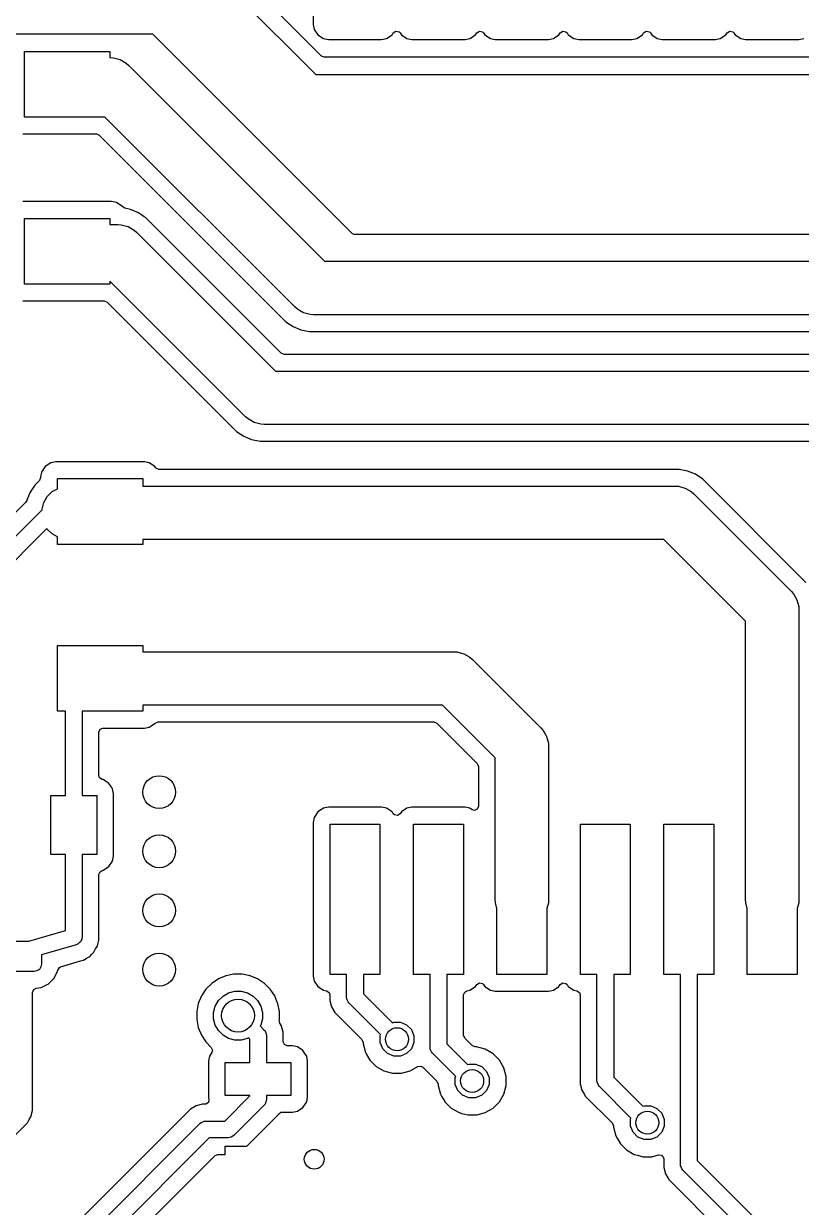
# Model space of a CAD drawing. Extents: x 97 to 200, y -158 to -52.
# Drawn here: x 126.09 to 137.92, y -143.72 to -125.71 of the extents above; entities that cross this region are included whole.
import ezdxf

# ---------------------------------------------------------------- set-up
doc = ezdxf.new("R2010")
doc.units = 0
doc.layers.add('BLACK', color=7, linetype='CONTINUOUS')

msp = doc.modelspace()

# ---------------------------------------------------------------- linework, layer by layer
at = {"layer": 'BLACK', "linetype": 'CONTINUOUS'}
for p, q in [((130.4966, -123.383532), (130.4966, -125.723664)), ((130.621846, -126.204594), (128.949023, -124.531772)), ((128.765529, -124.715266), (130.532664, -126.4824)), ((128.056535, -125.8728), (123.928665, -125.8728)), ((128.056536, -125.8728), (128.056535, -125.8728)), ((131.082882, -128.899145), (128.056536, -125.8728)), ((130.4966, -125.723664), (130.496601, -125.723668)), ((130.496601, -125.723668), (130.511365, -125.797899)), ((130.511365, -125.797899), (130.511367, -125.797903)), ((130.511367, -125.797903), (130.567615, -125.882084)), ((130.567615, -125.882084), (130.651797, -125.938333)), ((131.610401, -125.938334), (131.694584, -125.882084)), ((131.694584, -125.882084), (131.714133, -125.852826)), ((131.714133, -125.852826), (131.753906, -125.826251)), ((131.753906, -125.826251), (131.800823, -125.835583)), ((131.800823, -125.835583), (131.818067, -125.852827)), ((131.818067, -125.852827), (131.837615, -125.882084)), ((131.837615, -125.882084), (131.921797, -125.938333)), ((132.880401, -125.938334), (132.964584, -125.882084)), ((132.964584, -125.882084), (132.984133, -125.852826)), ((132.984133, -125.852826), (133.023906, -125.826251)), ((133.023906, -125.826251), (133.070823, -125.835583)), ((133.070823, -125.835583), (133.088067, -125.852827)), ((133.088067, -125.852827), (133.107615, -125.882084)), ((133.107615, -125.882084), (133.191797, -125.938333)), ((134.150401, -125.938334), (134.234584, -125.882084)), ((134.234584, -125.882084), (134.254133, -125.852826)), ((134.254133, -125.852826), (134.293906, -125.826251)), ((134.293906, -125.826251), (134.340823, -125.835583)), ((134.340823, -125.835583), (134.358067, -125.852827)), ((134.358067, -125.852827), (134.377615, -125.882084)), ((134.377615, -125.882084), (134.461797, -125.938333)), ((135.420401, -125.938334), (135.504584, -125.882084)), ((135.504584, -125.882084), (135.524133, -125.852826)), ((135.524133, -125.852826), (135.563906, -125.826251)), ((135.563906, -125.826251), (135.610823, -125.835583)), ((135.610823, -125.835583), (135.628067, -125.852827)), ((135.628067, -125.852827), (135.647615, -125.882084)), ((135.647615, -125.882084), (135.731797, -125.938333)), ((136.690401, -125.938334), (136.774584, -125.882084)), ((136.774584, -125.882084), (136.794133, -125.852826)), ((136.794133, -125.852826), (136.833906, -125.826251)), ((136.833906, -125.826251), (136.880823, -125.835583)), ((136.880823, -125.835583), (136.898067, -125.852827)), ((136.898067, -125.852827), (136.917615, -125.882084)), ((136.917615, -125.882084), (137.001797, -125.938333)), ((130.651797, -125.938333), (130.651799, -125.938334)), ((130.651799, -125.938334), (130.726033, -125.9531)), ((130.726033, -125.9531), (131.536166, -125.953099)), ((131.536166, -125.953099), (131.610401, -125.938334)), ((131.921797, -125.938333), (131.921799, -125.938334)), ((131.921799, -125.938334), (131.996033, -125.9531)), ((131.996033, -125.9531), (132.806166, -125.953099)), ((132.806166, -125.953099), (132.880401, -125.938334)), ((133.191797, -125.938333), (133.191799, -125.938334)), ((133.191799, -125.938334), (133.266033, -125.9531)), ((133.266033, -125.9531), (134.076166, -125.953099)), ((134.076166, -125.953099), (134.150401, -125.938334)), ((134.461797, -125.938333), (134.461799, -125.938334)), ((134.461799, -125.938334), (134.536033, -125.9531)), ((134.536033, -125.9531), (135.346166, -125.953099)), ((135.346166, -125.953099), (135.420401, -125.938334)), ((135.731797, -125.938333), (135.731799, -125.938334)), ((135.731799, -125.938334), (135.806033, -125.9531)), ((135.806033, -125.9531), (136.616166, -125.953099)), ((136.616166, -125.953099), (136.690401, -125.938334)), ((137.001797, -125.938333), (137.001799, -125.938334)), ((137.001799, -125.938334), (137.076033, -125.9531)), ((137.076033, -125.9531), (137.886166, -125.953099)), ((137.886166, -125.953099), (137.960401, -125.938334)), ((126.1011, -127.1336), (126.1011, -126.1336)), ((126.1011, -126.1336), (127.4011, -126.1336)), ((127.4011, -126.1336), (127.4011, -126.2272)), ((127.4011, -126.2272), (127.454131, -126.230676)), ((127.454131, -126.230676), (127.454146, -126.230676)), ((127.454146, -126.230676), (127.534966, -126.252332)), ((130.66604, -126.2229), (130.621846, -126.204594)), ((154.0352, -126.2229), (130.66604, -126.2229)), ((127.534966, -126.252332), (127.556623, -126.258135)), ((127.556623, -126.258135), (127.648501, -126.311181)), ((127.648501, -126.311181), (127.648508, -126.311188)), ((127.648508, -126.311188), (127.688468, -126.346232)), ((127.688468, -126.346232), (130.669436, -129.3272)), ((130.532664, -126.4824), (154.0352, -126.4824)), ((127.326364, -127.1336), (126.1011, -127.1336)), ((130.213732, -130.020968), (127.326364, -127.1336)), ((126.076033, -127.3881), (127.195057, -127.388099)), ((127.195057, -127.388099), (127.239251, -127.406405)), ((127.239251, -127.406405), (130.079801, -130.246955)), ((127.426167, -128.4191), (126.076035, -128.4191)), ((127.5004, -128.433865), (127.426167, -128.4191)), ((127.500402, -128.433866), (127.5004, -128.433865)), ((127.584581, -128.490113), (127.500402, -128.433866)), ((127.584582, -128.490115), (127.584581, -128.490113)), ((127.584584, -128.490116), (127.584582, -128.490115)), ((127.584585, -128.490118), (127.584584, -128.490116)), ((127.587358, -128.494267), (127.584585, -128.490118)), ((127.62713, -128.520842), (127.587358, -128.494267)), ((127.713874, -128.538097), (127.62713, -128.520842)), ((127.713875, -128.538097), (127.713874, -128.538097)), ((127.713877, -128.538098), (127.713875, -128.538097)), ((127.772825, -128.562515), (127.713877, -128.538098)), ((127.834152, -128.587917), (127.772825, -128.562515)), ((127.834155, -128.587918), (127.834152, -128.587917)), ((127.924871, -128.648533), (127.834155, -128.587918)), ((126.1011, -129.6736), (126.1011, -128.6736)), ((126.1011, -128.6736), (127.4011, -128.6736)), ((127.4011, -128.6736), (127.4011, -128.7672)), ((127.4011, -128.7672), (127.5211, -128.7672)), ((127.5211, -128.7672), (127.574131, -128.770676)), ((127.574131, -128.770676), (127.574146, -128.770676)), ((127.574146, -128.770676), (127.654966, -128.792332)), ((127.942399, -128.660245), (127.924871, -128.648533)), ((128.980821, -129.698668), (127.942399, -128.660245)), ((127.654966, -128.792332), (127.676623, -128.798135)), ((127.676623, -128.798135), (127.768501, -128.851181)), ((127.768501, -128.851181), (127.768508, -128.851188)), ((127.768508, -128.851188), (127.808468, -128.886232)), ((127.808468, -128.886232), (129.919436, -130.9972)), ((131.093671, -128.909934), (131.082882, -128.899145)), ((131.119905, -128.9208), (131.093671, -128.909934)), ((144.566535, -128.9208), (131.119905, -128.9208)), ((130.669436, -129.3272), (140.6611, -129.3272)), ((129.463732, -131.690968), (127.4011, -129.628336)), ((127.4011, -129.628336), (127.4011, -129.6736)), ((127.4011, -129.6736), (126.1011, -129.6736)), ((130.006547, -130.724394), (128.980821, -129.698668)), ((126.076033, -129.9281), (127.315057, -129.928099)), ((127.315057, -129.928099), (127.359251, -129.946405)), ((127.359251, -129.946405), (129.235557, -131.82271)), ((130.253691, -130.056011), (130.213732, -130.020968)), ((130.253699, -130.056019), (130.253691, -130.056011)), ((130.287119, -130.075314), (130.253699, -130.056019)), ((130.345577, -130.109065), (130.287119, -130.075314)), ((130.448054, -130.136524), (130.345577, -130.109065)), ((130.448069, -130.136524), (130.448054, -130.136524)), ((130.5011, -130.14), (130.448069, -130.136524)), ((140.492764, -130.14), (130.5011, -130.14)), ((130.079801, -130.246955), (130.188044, -130.319281)), ((130.188044, -130.319281), (130.188045, -130.319281)), ((130.188045, -130.319281), (130.188046, -130.319282)), ((130.188046, -130.319282), (130.308323, -130.369102)), ((130.308323, -130.369102), (130.436007, -130.3945)), ((130.436007, -130.3945), (140.361458, -130.3945)), ((130.050741, -130.7427), (130.006547, -130.724394)), ((139.816193, -130.7427), (130.050741, -130.7427)), ((129.919436, -130.9972), (139.7511, -130.9972)), ((129.235557, -131.82271), (129.235562, -131.822716)), ((129.235562, -131.822716), (129.329801, -131.916955)), ((129.503699, -131.726019), (129.463732, -131.690968)), ((129.595577, -131.779065), (129.503699, -131.726019)), ((129.698054, -131.806523), (129.595577, -131.779065)), ((129.7511, -131.81), (129.698054, -131.806523)), ((139.582764, -131.81), (129.7511, -131.81)), ((129.329801, -131.916955), (129.438044, -131.989281)), ((129.438044, -131.989281), (129.438045, -131.989281)), ((129.438045, -131.989281), (129.438046, -131.989282)), ((129.438046, -131.989282), (129.558323, -132.039102)), ((129.558323, -132.039102), (129.686006, -132.0645)), ((129.686006, -132.0645), (129.686007, -132.0645)), ((129.686007, -132.0645), (139.451458, -132.0645)), ((126.361365, -132.534299), (126.3466, -132.608532)), ((126.361366, -132.534297), (126.361365, -132.534299)), ((126.417615, -132.450115), (126.361366, -132.534297)), ((126.501796, -132.393867), (126.417615, -132.450115)), ((126.5018, -132.393865), (126.501796, -132.393867)), ((126.576031, -132.379101), (126.5018, -132.393865)), ((126.576035, -132.3791), (126.576031, -132.379101)), ((127.926167, -132.3791), (126.576035, -132.3791)), ((128.0004, -132.393865), (127.926167, -132.3791)), ((128.000402, -132.393866), (128.0004, -132.393865)), ((128.084584, -132.450115), (128.000402, -132.393866)), ((128.094478, -132.464923), (128.084584, -132.450115)), ((128.102251, -132.474394), (128.094478, -132.464923)), ((128.146445, -132.4927), (128.102251, -132.474394)), ((136.066193, -132.4927), (128.146445, -132.4927)), ((136.193875, -132.518097), (136.066193, -132.4927)), ((136.314155, -132.567918), (136.193875, -132.518097)), ((126.257744, -132.732301), (126.185418, -132.840544)), ((126.328294, -132.661751), (126.257744, -132.732301)), ((126.3466, -132.617557), (126.328294, -132.661751)), ((126.3466, -132.608532), (126.3466, -132.617557)), ((126.6011, -132.786493), (126.6011, -132.6336)), ((126.6011, -132.6336), (127.9011, -132.6336)), ((127.9011, -132.6336), (127.9011, -132.7472)), ((136.422398, -132.640244), (136.314155, -132.567918)), ((137.994455, -134.212301), (136.422398, -132.640244)), ((126.185417, -132.840547), (126.135595, -132.960829)), ((126.185418, -132.840544), (126.185417, -132.840547)), ((126.395635, -132.998077), (126.448681, -132.906199)), ((126.448681, -132.906199), (126.523699, -132.831181)), ((126.523699, -132.831181), (126.6011, -132.786493)), ((127.9011, -132.7472), (136.0011, -132.7472)), ((136.0011, -132.7472), (136.054131, -132.750676)), ((136.054131, -132.750676), (136.054146, -132.750676)), ((136.054146, -132.750676), (136.134966, -132.772332)), ((136.134966, -132.772332), (136.156623, -132.778135)), ((136.156623, -132.778135), (136.248501, -132.831181)), ((136.248501, -132.831181), (136.248508, -132.831188)), ((136.248508, -132.831188), (136.288468, -132.866232)), ((136.288468, -132.866232), (137.768468, -134.346232)), ((126.117534, -132.997641), (122.266853, -136.848324)), ((126.134638, -132.965644), (126.117534, -132.997641)), ((126.135595, -132.960829), (126.134638, -132.965644)), ((126.368177, -133.100554), (126.395635, -132.998077)), ((122.411297, -137.063797), (126.368177, -133.106917)), ((126.368177, -133.106917), (126.368177, -133.100554)), ((126.443052, -133.391253), (122.6281, -137.206206)), ((126.448681, -133.401001), (126.443052, -133.391253)), ((126.523699, -133.476019), (126.448681, -133.401001)), ((126.6011, -133.520706), (126.523699, -133.476019)), ((126.6011, -133.6336), (126.6011, -133.520706)), ((127.9011, -133.6336), (126.6011, -133.6336)), ((135.832764, -133.56), (127.9011, -133.56)), ((127.9011, -133.56), (127.9011, -133.6336)), ((137.0747, -134.801936), (135.832764, -133.56)), ((137.768468, -134.346232), (137.803511, -134.386191)), ((137.803511, -134.386191), (137.803519, -134.386199)), ((137.803519, -134.386199), (137.823611, -134.421)), ((137.823611, -134.421), (137.856565, -134.478077)), ((137.856565, -134.478077), (137.884024, -134.580554)), ((137.884024, -134.580554), (137.884024, -134.580569)), ((137.884024, -134.580569), (137.8875, -134.6336)), ((137.8875, -134.6336), (137.8875, -139.0336)), ((137.0747, -139.0336), (137.0747, -134.801936)), ((126.6011, -136.1736), (126.6011, -135.1736)), ((126.6011, -135.1736), (127.9011, -135.1736)), ((127.9011, -135.1736), (127.9011, -135.2672)), ((127.9011, -135.2672), (132.6311, -135.2672)), ((132.6311, -135.2672), (132.684131, -135.270676)), ((132.684131, -135.270676), (132.684146, -135.270676)), ((132.684146, -135.270676), (132.764966, -135.292332)), ((132.764966, -135.292332), (132.786623, -135.298135)), ((132.786623, -135.298135), (132.878501, -135.351181)), ((132.878501, -135.351181), (132.878508, -135.351188)), ((132.878508, -135.351188), (132.918468, -135.386232)), ((132.918468, -135.386232), (133.958468, -136.426232)), ((132.462764, -136.08), (127.9011, -136.08)), ((127.9011, -136.08), (127.9011, -136.1736)), ((133.2647, -136.881936), (132.462764, -136.08)), ((126.7241, -136.1736), (126.6011, -136.1736)), ((126.7241, -137.4536), (126.7241, -136.1736)), ((127.9011, -136.1736), (126.9781, -136.1736)), ((126.9781, -136.1736), (126.9781, -137.4536)), ((128.088859, -136.352808), (128.133052, -136.3345)), ((128.133052, -136.3345), (132.331458, -136.3345)), ((132.331458, -136.3345), (132.375652, -136.352806)), ((127.2326, -136.490599), (127.250906, -136.446405)), ((127.2326, -137.149086), (127.2326, -136.490599)), ((127.250906, -136.446405), (127.2951, -136.428099)), ((127.2951, -136.428099), (127.926165, -136.428099)), ((127.926165, -136.428099), (127.926166, -136.428099)), ((127.926166, -136.428099), (128.000401, -136.413334)), ((128.000401, -136.413334), (128.084584, -136.357084)), ((128.084584, -136.357084), (128.084586, -136.35708)), ((128.084586, -136.35708), (128.088859, -136.352808)), ((132.375652, -136.352806), (132.991894, -136.969047)), ((133.958468, -136.426232), (133.993511, -136.466191)), ((133.993511, -136.466191), (133.993519, -136.466199)), ((133.993519, -136.466199), (134.035468, -136.538857)), ((134.035468, -136.538857), (134.046565, -136.558077)), ((134.046565, -136.558077), (134.074024, -136.660554)), ((134.074024, -136.660554), (134.074024, -136.660569)), ((134.074024, -136.660569), (134.0775, -136.7136)), ((134.0775, -136.7136), (134.0775, -139.0336)), ((132.991894, -136.969047), (133.0102, -137.013241)), ((133.0102, -137.013241), (133.0102, -137.618665)), ((133.2647, -139.0336), (133.2647, -136.881936)), ((127.243131, -137.183807), (127.2326, -137.149086)), ((127.282904, -137.210384), (127.243131, -137.183807)), ((127.300397, -137.213864), (127.282904, -137.210384)), ((127.300402, -137.213866), (127.300397, -137.213864)), ((127.384584, -137.270115), (127.300402, -137.213866)), ((127.428137, -137.335297), (127.384584, -137.270115)), ((127.440834, -137.354299), (127.428137, -137.335297)), ((127.455599, -137.428534), (127.440834, -137.354299)), ((126.5011, -138.3536), (126.5011, -137.4536)), ((126.5011, -137.4536), (126.7241, -137.4536)), ((126.9781, -137.4536), (127.2011, -137.4536)), ((127.2011, -137.4536), (127.2011, -138.3536)), ((127.4556, -138.378667), (127.455599, -137.428534)), ((130.567615, -137.705115), (130.511366, -137.789297)), ((130.651796, -137.648867), (130.567615, -137.705115)), ((130.6518, -137.648865), (130.651796, -137.648867)), ((130.726031, -137.634101), (130.6518, -137.648865)), ((130.726035, -137.6341), (130.726031, -137.634101)), ((131.536167, -137.6341), (130.726035, -137.6341)), ((131.6104, -137.648865), (131.536167, -137.6341)), ((131.610402, -137.648866), (131.6104, -137.648865)), ((131.694583, -137.705114), (131.610402, -137.648866)), ((131.714133, -137.734373), (131.694583, -137.705114)), ((131.731376, -137.751616), (131.714133, -137.734373)), ((131.778293, -137.760948), (131.731376, -137.751616)), ((131.818067, -137.734373), (131.778293, -137.760948)), ((131.837616, -137.705114), (131.818067, -137.734373)), ((131.921796, -137.648867), (131.837616, -137.705114)), ((131.9218, -137.648865), (131.921796, -137.648867)), ((131.996031, -137.634101), (131.9218, -137.648865)), ((131.996035, -137.6341), (131.996031, -137.634101)), ((132.806167, -137.6341), (131.996035, -137.6341)), ((132.8804, -137.648865), (132.806167, -137.6341)), ((132.880402, -137.648866), (132.8804, -137.648865)), ((132.912977, -137.670632), (132.880402, -137.648866)), ((132.9477, -137.681165), (132.912977, -137.670632)), ((132.991894, -137.662859), (132.9477, -137.681165)), ((133.0102, -137.618665), (132.991894, -137.662859)), ((130.511365, -137.789299), (130.4966, -137.863532)), ((130.4966, -137.863532), (130.4966, -140.203664)), ((130.511366, -137.789297), (130.511365, -137.789299)), ((130.7511, -140.1786), (130.7511, -137.8886)), ((130.7511, -137.8886), (131.5111, -137.8886)), ((131.5111, -137.8886), (131.5111, -140.1786)), ((132.0211, -140.1786), (132.0211, -137.8886)), ((132.0211, -137.8886), (132.7811, -137.8886)), ((132.7811, -137.8886), (132.7811, -140.1786)), ((134.5611, -140.1786), (134.5611, -137.8886)), ((134.5611, -137.8886), (135.3211, -137.8886)), ((135.3211, -137.8886), (135.3211, -140.1786)), ((135.8311, -140.1786), (135.8311, -137.8886)), ((135.8311, -137.8886), (136.5911, -137.8886)), ((136.5911, -137.8886), (136.5911, -140.1786)), ((126.7241, -138.3536), (126.5011, -138.3536)), ((126.7241, -139.508838), (126.7241, -138.3536)), ((127.2011, -138.3536), (126.9781, -138.3536)), ((126.9781, -138.3536), (126.9781, -139.6036)), ((127.384584, -138.537084), (127.440834, -138.452901)), ((127.440834, -138.452901), (127.4556, -138.378667)), ((127.2326, -138.658112), (127.250906, -138.613918)), ((127.2326, -139.597638), (127.2326, -138.658112)), ((127.250906, -138.613918), (127.282907, -138.596813)), ((127.282907, -138.596813), (127.300401, -138.593334)), ((127.300401, -138.593334), (127.384584, -138.537084)), ((133.268177, -139.086646), (133.2647, -139.0336)), ((134.0775, -139.0336), (134.074023, -139.086646)), ((137.078177, -139.086646), (137.0747, -139.0336)), ((137.8875, -139.0336), (137.884023, -139.086646)), ((133.2911, -139.172197), (133.268177, -139.086646)), ((133.2911, -140.1786), (133.2911, -139.172197)), ((134.074023, -139.086646), (134.0511, -139.172197)), ((134.0511, -139.172197), (134.0511, -140.1786)), ((137.1011, -139.172197), (137.078177, -139.086646)), ((137.1011, -140.1786), (137.1011, -139.172197)), ((137.884023, -139.086646), (137.8611, -139.172197)), ((137.8611, -139.172197), (137.8611, -140.1786)), ((126.169404, -139.6736), (126.7241, -139.508838)), ((125.4361, -139.6736), (126.169404, -139.6736)), ((126.887261, -139.725343), (126.3611, -139.881628)), ((126.910317, -139.715949), (126.887261, -139.725343)), ((126.915495, -139.711749), (126.910317, -139.715949)), ((126.921657, -139.709197), (126.915495, -139.711749)), ((126.934592, -139.696261), (126.921657, -139.709197)), ((126.948804, -139.684736), (126.934592, -139.696261)), ((126.951982, -139.678871), (126.948804, -139.684736)), ((126.956697, -139.674157), (126.951982, -139.678871)), ((126.963698, -139.657254), (126.956697, -139.674157)), ((126.972416, -139.641169), (126.963698, -139.657254)), ((126.973108, -139.634536), (126.972416, -139.641169)), ((126.97566, -139.628376), (126.973108, -139.634536)), ((126.9781, -139.6036), (126.97566, -139.628376)), ((127.18406, -139.789895), (127.206601, -139.750854)), ((127.206601, -139.750854), (127.20795, -139.745817)), ((127.20795, -139.745817), (127.210438, -139.741228)), ((127.210438, -139.741228), (127.220934, -139.69736)), ((127.220934, -139.69736), (127.2326, -139.653825)), ((127.232623, -139.599322), (127.2326, -139.597638)), ((127.2326, -139.648608), (127.233814, -139.643535)), ((127.2326, -139.653825), (127.2326, -139.648608)), ((127.233424, -139.629075), (127.232623, -139.599322)), ((127.233814, -139.643535), (127.233424, -139.629075)), ((126.3611, -139.881628), (126.3611, -140.0186)), ((127.007872, -139.955007), (127.045637, -139.931825)), ((127.045637, -139.931825), (127.046944, -139.931046)), ((127.046944, -139.931046), (127.085347, -139.908876)), ((127.085347, -139.908876), (127.089038, -139.905184)), ((127.089038, -139.905184), (127.093482, -139.902457)), ((127.093482, -139.902457), (127.124478, -139.869744)), ((127.124478, -139.869744), (127.156376, -139.837847)), ((127.156376, -139.837847), (127.15638, -139.837838)), ((127.15638, -139.837838), (127.158873, -139.834593)), ((127.158873, -139.834593), (127.159032, -139.834715)), ((127.159032, -139.834715), (127.160328, -139.832978)), ((127.160165, -139.83286), (127.162569, -139.829544)), ((127.160328, -139.832978), (127.160165, -139.83286)), ((127.162569, -139.829544), (127.162573, -139.829541)), ((127.162573, -139.829541), (127.18406, -139.789895)), ((126.327417, -140.099917), (126.290109, -140.124846)), ((126.352346, -140.062609), (126.327417, -140.099917)), ((126.3611, -140.0186), (126.352346, -140.062609)), ((126.605136, -140.12549), (126.607121, -140.11186)), ((126.607121, -140.11186), (126.631605, -140.070766)), ((126.631605, -140.070766), (126.651166, -140.060958)), ((126.651166, -140.060958), (126.954787, -139.970774)), ((126.954787, -139.970774), (126.998354, -139.959101)), ((126.998354, -139.959101), (127.002873, -139.956491)), ((127.002873, -139.956491), (127.007872, -139.955007)), ((126.2461, -140.1336), (125.9681, -140.1336)), ((126.290109, -140.124846), (126.2461, -140.1336)), ((126.463777, -140.323475), (126.550975, -140.236277)), ((126.550975, -140.236277), (126.605136, -140.12549)), ((129.052917, -140.245745), (128.949817, -140.314634)), ((129.052919, -140.245744), (129.052917, -140.245745)), ((129.167474, -140.198293), (129.052919, -140.245744)), ((129.167481, -140.198291), (129.167474, -140.198293)), ((129.2891, -140.1741), (129.167481, -140.198291)), ((129.4131, -140.1741), (129.2891, -140.1741)), ((129.534718, -140.198291), (129.4131, -140.1741)), ((129.534725, -140.198293), (129.534718, -140.198291)), ((129.64928, -140.245744), (129.534725, -140.198293)), ((129.649282, -140.245745), (129.64928, -140.245744)), ((129.752382, -140.314634), (129.649282, -140.245745)), ((130.4966, -140.203664), (130.496601, -140.203668)), ((130.496601, -140.203668), (130.511365, -140.277899)), ((130.511365, -140.277899), (130.511367, -140.277903)), ((130.511367, -140.277903), (130.567615, -140.362084)), ((131.0041, -140.1786), (130.7511, -140.1786)), ((131.0041, -140.5236), (131.0041, -140.1786)), ((131.5111, -140.1786), (131.2581, -140.1786)), ((131.2581, -140.1786), (131.2581, -140.470994)), ((132.2741, -140.1786), (132.0211, -140.1786)), ((132.2741, -141.2856), (132.2741, -140.1786)), ((132.7811, -140.1786), (132.5281, -140.1786)), ((132.5281, -140.1786), (132.5281, -141.232994)), ((134.0511, -140.1786), (133.2911, -140.1786)), ((134.8141, -140.1786), (134.5611, -140.1786)), ((134.8141, -141.7936), (134.8141, -140.1786)), ((135.3211, -140.1786), (135.0681, -140.1786)), ((135.0681, -140.1786), (135.0681, -141.740994)), ((136.0841, -140.1786), (135.8311, -140.1786)), ((136.0841, -143.0636), (136.0841, -140.1786)), ((136.5911, -140.1786), (136.3381, -140.1786)), ((136.3381, -140.1786), (136.3381, -143.010994)), ((137.8611, -140.1786), (137.1011, -140.1786)), ((126.2226, -140.450477), (126.240906, -140.406283)), ((126.2226, -142.249125), (126.2226, -140.450477)), ((126.240906, -140.406283), (126.278993, -140.388872)), ((126.278928, -140.388425), (126.280459, -140.388201)), ((126.278993, -140.388872), (126.278928, -140.388425)), ((126.280459, -140.388201), (126.280597, -140.388139)), ((126.280597, -140.388139), (126.281139, -140.388099)), ((126.281139, -140.388099), (126.281166, -140.388099)), ((126.281166, -140.388099), (126.35299, -140.377636)), ((126.35299, -140.377636), (126.444647, -140.332827)), ((126.444647, -140.332827), (126.463773, -140.323477)), ((126.463773, -140.323476), (126.463777, -140.323475)), ((126.463773, -140.323477), (126.463773, -140.323476)), ((128.862134, -140.402317), (128.793245, -140.505417)), ((128.949817, -140.314634), (128.862134, -140.402317)), ((129.122814, -140.506092), (129.207594, -140.457145)), ((129.207594, -140.457145), (129.302153, -140.431808)), ((129.302153, -140.431808), (129.400047, -140.431808)), ((129.400047, -140.431808), (129.494606, -140.457145)), ((129.494606, -140.457145), (129.579386, -140.506092)), ((129.752383, -140.314635), (129.752382, -140.314634)), ((129.840065, -140.402317), (129.752383, -140.314635)), ((129.908956, -140.50542), (129.840065, -140.402317)), ((130.567615, -140.362084), (130.651797, -140.418333)), ((130.651797, -140.418333), (130.651799, -140.418334)), ((130.651799, -140.418334), (130.699293, -140.427781)), ((130.699293, -140.427781), (130.739067, -140.454357)), ((130.739067, -140.454357), (130.7496, -140.48908)), ((131.2581, -140.470994), (131.701051, -140.913946)), ((132.7826, -140.489079), (132.800906, -140.444885)), ((132.800906, -140.444885), (132.832907, -140.42778)), ((132.832907, -140.42778), (132.880401, -140.418334)), ((132.880401, -140.418334), (132.964584, -140.362084)), ((132.964584, -140.362084), (132.984133, -140.332826)), ((132.984133, -140.332826), (133.023906, -140.306251)), ((133.023906, -140.306251), (133.070823, -140.315583)), ((133.070823, -140.315583), (133.088067, -140.332827)), ((133.088067, -140.332827), (133.107615, -140.362084)), ((133.107615, -140.362084), (133.191797, -140.418333)), ((133.191797, -140.418333), (133.191799, -140.418334)), ((133.191799, -140.418334), (133.266033, -140.4331)), ((133.266033, -140.4331), (134.076166, -140.433099)), ((134.076166, -140.433099), (134.150401, -140.418334)), ((134.150401, -140.418334), (134.234584, -140.362084)), ((134.234584, -140.362084), (134.254133, -140.332826)), ((134.254133, -140.332826), (134.293906, -140.306251)), ((134.293906, -140.306251), (134.340823, -140.315583)), ((134.340823, -140.315583), (134.358067, -140.332827)), ((134.358067, -140.332827), (134.377615, -140.362084)), ((134.377615, -140.362084), (134.461797, -140.418333)), ((134.461797, -140.418333), (134.461799, -140.418334)), ((134.461799, -140.418334), (134.509293, -140.427781)), ((134.509293, -140.427781), (134.549067, -140.454357)), ((134.549067, -140.454357), (134.5596, -140.48908)), ((128.745791, -140.619981), (128.7216, -140.741599)), ((128.745793, -140.619974), (128.745791, -140.619981)), ((128.793244, -140.505419), (128.745793, -140.619974)), ((128.793245, -140.505417), (128.793244, -140.505419)), ((129.004645, -140.660094), (129.053592, -140.575314)), ((129.053592, -140.575314), (129.122814, -140.506092)), ((129.579386, -140.506092), (129.648608, -140.575314)), ((129.648608, -140.575314), (129.697555, -140.660094)), ((129.914727, -140.519353), (129.908956, -140.50542)), ((129.953722, -140.613496), (129.914727, -140.519353)), ((129.956409, -140.619982), (129.953722, -140.613496)), ((129.9806, -140.7416), (129.956409, -140.619982)), ((130.7496, -140.48908), (130.7496, -140.573829)), ((130.7496, -140.573829), (130.775598, -140.670851)), ((131.00654, -140.548376), (131.0041, -140.5236)), ((131.00654, -140.548377), (131.00654, -140.548376)), ((131.013006, -140.563986), (131.00654, -140.548377)), ((131.025503, -140.594157), (131.013006, -140.563986)), ((131.025504, -140.594158), (131.025503, -140.594157)), ((131.041297, -140.613403), (131.025504, -140.594158)), ((131.521446, -141.093551), (131.041297, -140.613403)), ((132.7826, -141.101689), (132.7826, -140.489079)), ((134.5596, -140.48908), (134.5596, -141.843829)), ((128.7216, -140.741599), (128.7216, -140.8656)), ((128.979308, -140.754653), (129.004645, -140.660094)), ((128.979308, -140.852547), (128.979308, -140.754653)), ((129.697555, -140.660094), (129.722892, -140.754653)), ((129.722892, -140.754653), (129.722892, -140.852547)), ((129.9806, -140.8656), (129.9806, -140.7416)), ((130.775598, -140.670851), (130.7756, -140.670856)), ((130.7756, -140.670856), (130.810622, -140.731517)), ((130.810622, -140.731517), (130.825823, -140.757846)), ((130.825823, -140.757846), (130.825828, -140.757852)), ((130.825828, -140.757852), (131.235794, -141.167817)), ((128.7216, -140.8656), (128.745791, -140.987218)), ((128.745791, -140.987218), (128.745793, -140.987225)), ((128.745793, -140.987225), (128.793244, -141.10178)), ((129.004645, -140.947106), (128.979308, -140.852547)), ((129.053592, -141.031886), (129.004645, -140.947106)), ((129.697555, -140.947106), (129.68901, -140.961905)), ((129.68901, -140.961905), (129.745902, -141.018797)), ((129.722892, -140.852547), (129.697555, -140.947106)), ((129.978968, -140.873802), (129.9806, -140.8656)), ((129.986139, -140.917245), (129.978968, -140.873802)), ((130.011601, -140.961346), (129.986139, -140.917245)), ((130.017372, -140.982883), (130.011601, -140.961346)), ((130.037599, -141.05837), (130.017372, -140.982883)), ((131.701051, -140.913946), (131.719889, -140.906144)), ((131.719889, -140.906144), (131.822311, -140.906144)), ((131.822311, -140.906144), (131.916937, -140.945339)), ((131.916937, -140.945339), (131.989361, -141.017763)), ((131.989361, -141.017763), (132.028556, -141.112389)), ((128.793244, -141.10178), (128.793245, -141.101782)), ((128.793245, -141.101782), (128.862134, -141.204882)), ((129.122814, -141.101108), (129.053592, -141.031886)), ((129.207594, -141.150055), (129.122814, -141.101108)), ((129.302153, -141.175392), (129.207594, -141.150055)), ((129.400047, -141.175392), (129.302153, -141.175392)), ((129.494606, -141.150055), (129.400047, -141.175392)), ((129.509405, -141.14151), (129.494606, -141.150055)), ((129.5291, -141.161205), (129.509405, -141.14151)), ((129.5291, -141.5186), (129.5291, -141.161205)), ((129.745902, -141.018797), (129.761696, -141.038042)), ((129.761696, -141.038042), (129.761697, -141.038043)), ((129.761697, -141.038043), (129.78066, -141.083824)), ((129.78066, -141.083824), (129.7831, -141.1086)), ((129.7831, -141.1086), (129.7831, -141.5186)), ((130.0376, -141.058376), (130.037599, -141.05837)), ((130.0376, -141.2016), (130.0376, -141.058376)), ((131.235794, -141.167817), (131.2541, -141.212011)), ((131.513644, -141.112389), (131.521446, -141.093551)), ((131.513644, -141.214811), (131.513644, -141.112389)), ((132.028556, -141.112389), (132.028556, -141.214811)), ((132.800906, -141.145883), (132.7826, -141.101689)), ((132.918316, -141.263294), (132.800906, -141.145883)), ((128.862134, -141.204882), (128.944258, -141.287006)), ((128.952031, -141.365923), (128.916366, -141.419297)), ((128.944258, -141.287006), (128.962564, -141.3312)), ((128.962564, -141.3312), (128.952031, -141.365923)), ((130.055906, -141.245794), (130.0376, -141.2016)), ((130.1001, -141.2641), (130.055906, -141.245794)), ((130.181167, -141.2641), (130.1001, -141.2641)), ((130.2554, -141.278865), (130.181167, -141.2641)), ((130.255402, -141.278866), (130.2554, -141.278865)), ((130.339584, -141.335115), (130.255402, -141.278866)), ((130.37913, -141.3943), (130.339584, -141.335115)), ((131.2541, -141.212011), (131.2541, -141.231668)), ((131.2541, -141.231668), (131.289332, -141.363151)), ((131.289332, -141.363151), (131.289332, -141.363153)), ((131.289332, -141.363153), (131.303158, -141.3871)), ((131.552839, -141.309437), (131.513644, -141.214811)), ((131.625263, -141.381861), (131.552839, -141.309437)), ((131.989361, -141.309437), (131.916937, -141.381861)), ((132.028556, -141.214811), (131.989361, -141.309437)), ((132.27654, -141.310376), (132.2741, -141.2856)), ((132.27654, -141.310377), (132.27654, -141.310376)), ((132.281914, -141.32335), (132.27654, -141.310377)), ((132.295503, -141.356157), (132.281914, -141.32335)), ((132.295504, -141.356158), (132.295503, -141.356157)), ((132.311297, -141.375403), (132.295504, -141.356158)), ((132.664446, -141.728551), (132.311297, -141.375403)), ((132.5281, -141.232994), (132.844051, -141.548946)), ((132.96251, -141.2816), (132.918316, -141.263294)), ((132.982164, -141.2816), (132.96251, -141.2816)), ((132.982168, -141.2816), (132.982164, -141.2816)), ((133.113652, -141.316832), (132.982168, -141.2816)), ((133.113653, -141.316832), (133.113652, -141.316832)), ((133.113654, -141.316833), (133.113653, -141.316832)), ((133.231545, -141.384897), (133.113654, -141.316833)), ((128.916365, -141.419299), (128.9016, -141.493532)), ((128.9016, -141.493532), (128.9016, -142.043664)), ((128.916366, -141.419297), (128.916365, -141.419299)), ((129.1561, -142.0186), (129.1561, -141.5186)), ((129.1561, -141.5186), (129.5291, -141.5186)), ((129.7831, -141.5186), (130.1561, -141.5186)), ((130.1561, -141.5186), (130.1561, -142.0186)), ((130.395834, -141.419299), (130.37913, -141.3943)), ((130.410599, -141.493534), (130.395834, -141.419299)), ((130.4106, -142.043667), (130.410599, -141.493534)), ((131.303158, -141.3871), (131.35648, -141.479457)), ((131.35648, -141.479457), (131.357398, -141.481046)), ((131.357398, -141.481046), (131.357401, -141.48105)), ((131.357401, -141.48105), (131.453649, -141.577298)), ((131.719889, -141.421056), (131.625263, -141.381861)), ((131.822311, -141.421056), (131.719889, -141.421056)), ((131.916937, -141.381861), (131.822311, -141.421056)), ((132.844051, -141.548946), (132.862889, -141.541144)), ((132.862889, -141.541144), (132.965311, -141.541144)), ((132.965311, -141.541144), (133.059937, -141.580339)), ((133.231546, -141.384898), (133.231545, -141.384897)), ((133.23155, -141.384901), (133.231546, -141.384898)), ((133.327798, -141.481149), (133.23155, -141.384901)), ((133.327801, -141.481153), (133.327798, -141.481149)), ((133.327803, -141.481155), (133.327801, -141.481153)), ((133.395867, -141.599046), (133.327803, -141.481155)), ((131.453649, -141.577298), (131.453653, -141.577301)), ((131.453653, -141.577301), (131.453655, -141.577303)), ((131.453655, -141.577303), (131.571546, -141.645367)), ((131.571546, -141.645367), (131.603328, -141.653883)), ((131.603328, -141.653883), (131.703031, -141.680599)), ((131.703031, -141.680599), (131.703033, -141.680599)), ((131.703033, -141.680599), (131.703036, -141.6806)), ((131.703036, -141.6806), (131.703038, -141.6806)), ((131.703038, -141.6806), (131.839162, -141.6806)), ((131.839162, -141.6806), (131.839164, -141.6806)), ((131.839164, -141.6806), (131.970654, -141.645367)), ((131.970654, -141.645367), (132.088053, -141.577586)), ((132.088053, -141.577586), (132.135478, -141.571343)), ((132.135478, -141.571343), (132.163496, -141.587519)), ((132.163496, -141.587519), (132.378794, -141.802816)), ((132.656644, -141.747389), (132.664446, -141.728551)), ((133.059937, -141.580339), (133.132361, -141.652763)), ((133.132361, -141.652763), (133.171556, -141.747389)), ((133.4311, -141.730536), (133.395867, -141.599046)), ((133.4311, -141.866664), (133.4311, -141.730536)), ((132.378794, -141.802816), (132.3971, -141.84701)), ((132.3971, -141.84701), (132.3971, -141.866668)), ((132.3971, -141.866668), (132.432332, -141.998151)), ((132.656644, -141.849811), (132.656644, -141.747389)), ((132.695839, -141.944437), (132.656644, -141.849811)), ((133.171556, -141.849811), (133.132361, -141.944437)), ((133.171556, -141.747389), (133.171556, -141.849811)), ((133.395867, -141.998154), (133.4311, -141.866664)), ((134.5596, -141.843829), (134.585598, -141.940851)), ((134.81654, -141.818376), (134.8141, -141.7936)), ((134.835503, -141.864157), (134.81654, -141.818376)), ((134.835504, -141.864158), (134.835503, -141.864157)), ((134.851297, -141.883403), (134.835504, -141.864158)), ((135.331446, -142.363551), (134.851297, -141.883403)), ((135.0681, -141.740994), (135.511051, -142.183946)), ((128.908511, -142.078408), (128.899178, -142.125324)), ((128.9016, -142.043664), (128.901601, -142.043668)), ((128.901601, -142.043668), (128.908511, -142.078408)), ((129.148494, -142.4076), (129.5291, -142.026994)), ((129.5291, -142.0186), (129.1561, -142.0186)), ((129.5291, -142.026994), (129.5291, -142.0186)), ((129.7831, -142.0796), (129.78066, -142.104376)), ((130.1561, -142.0186), (129.7831, -142.0186)), ((129.7831, -142.0186), (129.7831, -142.0796)), ((130.395834, -142.117901), (130.4106, -142.043667)), ((132.432332, -141.998151), (132.432332, -141.998153)), ((132.432332, -141.998153), (132.449476, -142.027847)), ((132.449476, -142.027847), (132.49873, -142.113158)), ((132.768263, -142.016861), (132.695839, -141.944437)), ((132.862889, -142.056056), (132.768263, -142.016861)), ((132.965311, -142.056056), (132.862889, -142.056056)), ((133.059937, -142.016861), (132.965311, -142.056056)), ((133.132361, -141.944437), (133.059937, -142.016861)), ((133.327803, -142.116045), (133.395867, -141.998154)), ((134.585598, -141.940851), (134.585598, -141.940853)), ((134.585598, -141.940853), (134.622114, -142.0041)), ((134.622114, -142.0041), (134.635823, -142.027846)), ((134.635823, -142.027846), (135.045794, -142.437817)), ((126.196601, -142.346154), (126.2226, -142.249125)), ((128.626638, -142.229325), (126.791828, -144.064135)), ((128.713633, -142.179098), (128.626638, -142.229325)), ((128.713635, -142.179098), (128.713633, -142.179098)), ((128.810657, -142.1531), (128.713635, -142.179098)), ((128.847212, -142.1531), (128.810657, -142.1531)), ((128.859404, -142.151899), (128.847212, -142.1531)), ((128.899178, -142.125324), (128.859404, -142.151899)), ((129.745902, -142.169403), (129.290903, -142.624403)), ((129.761696, -142.150158), (129.745902, -142.169403)), ((129.761697, -142.150157), (129.761696, -142.150158)), ((129.775782, -142.116153), (129.761697, -142.150157)), ((129.78066, -142.104377), (129.775782, -142.116153)), ((129.78066, -142.104376), (129.78066, -142.104377)), ((129.96686, -142.304348), (130.004809, -142.275229)), ((130.004809, -142.275229), (130.020986, -142.273099)), ((130.020986, -142.273099), (130.181165, -142.273099)), ((130.181165, -142.273099), (130.181166, -142.273099)), ((130.181166, -142.273099), (130.255401, -142.258334)), ((130.255401, -142.258334), (130.339584, -142.202084)), ((130.339584, -142.202084), (130.395834, -142.117901)), ((132.49873, -142.113158), (132.500398, -142.116046)), ((132.500398, -142.116046), (132.500401, -142.11605)), ((132.500401, -142.11605), (132.596649, -142.212298)), ((132.596649, -142.212298), (132.596653, -142.212301)), ((132.596653, -142.212301), (132.596655, -142.212303)), ((132.596655, -142.212303), (132.714546, -142.280367)), ((133.113654, -142.280367), (133.231545, -142.212303)), ((133.231545, -142.212303), (133.327803, -142.116045)), ((135.511051, -142.183946), (135.529889, -142.176144)), ((135.529889, -142.176144), (135.632311, -142.176144)), ((135.632311, -142.176144), (135.726937, -142.215339)), ((135.726937, -142.215339), (135.799361, -142.287763)), ((125.306676, -143.272847), (126.146376, -142.433147)), ((126.146376, -142.433147), (126.174245, -142.384876)), ((126.174245, -142.384876), (126.196601, -142.346154)), ((127.007297, -144.208585), (128.771084, -142.444798)), ((128.771084, -142.444798), (128.790329, -142.429004)), ((128.790329, -142.429004), (128.79033, -142.429003)), ((128.79033, -142.429003), (128.817147, -142.417895)), ((128.817147, -142.417895), (128.83611, -142.41004)), ((128.83611, -142.41004), (128.836111, -142.41004)), ((128.836111, -142.41004), (128.860887, -142.4076)), ((128.860887, -142.4076), (129.148494, -142.4076)), ((129.506376, -142.768847), (129.961376, -142.313847)), ((129.961376, -142.313847), (129.96686, -142.304348)), ((132.714546, -142.280367), (132.75574, -142.291405)), ((132.75574, -142.291405), (132.846031, -142.315599)), ((132.846031, -142.315599), (132.846033, -142.315599)), ((132.846033, -142.315599), (132.846036, -142.3156)), ((132.846036, -142.3156), (132.846038, -142.3156)), ((132.846038, -142.3156), (132.982162, -142.3156)), ((132.982162, -142.3156), (132.982164, -142.3156)), ((132.982164, -142.3156), (132.988703, -142.313848)), ((132.988703, -142.313848), (132.99295, -142.312709)), ((132.99295, -142.312709), (133.113654, -142.280367)), ((135.045794, -142.437817), (135.0641, -142.482011)), ((135.323644, -142.382389), (135.331446, -142.363551)), ((135.323644, -142.484811), (135.323644, -142.382389)), ((135.799361, -142.287763), (135.838556, -142.382389)), ((135.838556, -142.382389), (135.838556, -142.484811)), ((129.290903, -142.624403), (129.271658, -142.640196)), ((135.0641, -142.482011), (135.0641, -142.501668)), ((135.0641, -142.501668), (135.099332, -142.633151)), ((135.099332, -142.633151), (135.099332, -142.633153)), ((135.099332, -142.633153), (135.119257, -142.667664)), ((135.362839, -142.579437), (135.323644, -142.484811)), ((135.435263, -142.651861), (135.362839, -142.579437)), ((135.799361, -142.579437), (135.726937, -142.651861)), ((135.838556, -142.484811), (135.799361, -142.579437)), ((128.913492, -142.6616), (127.2241, -144.350993)), ((129.2011, -142.6616), (128.913492, -142.6616)), ((129.1561, -142.9161), (129.1561, -142.7886)), ((129.1561, -142.7886), (129.486623, -142.7886)), ((129.225876, -142.65916), (129.2011, -142.6616)), ((129.225877, -142.65916), (129.225876, -142.65916)), ((129.24484, -142.651304), (129.225877, -142.65916)), ((129.271657, -142.640197), (129.24484, -142.651304)), ((129.271658, -142.640196), (129.271657, -142.640197)), ((129.486623, -142.7886), (129.506376, -142.768847)), ((135.119257, -142.667664), (135.164336, -142.745744)), ((135.164336, -142.745744), (135.167398, -142.751046)), ((135.167398, -142.751046), (135.167401, -142.75105)), ((135.167401, -142.75105), (135.263649, -142.847298)), ((135.529889, -142.691056), (135.435263, -142.651861)), ((135.632311, -142.691056), (135.529889, -142.691056)), ((135.726937, -142.651861), (135.632311, -142.691056)), ((127.892604, -144.042406), (129.000604, -142.934406)), ((129.000604, -142.934406), (129.044798, -142.9161)), ((129.044798, -142.9161), (129.1561, -142.9161)), ((135.263649, -142.847298), (135.263653, -142.847301)), ((135.263653, -142.847301), (135.263655, -142.847303)), ((135.263655, -142.847303), (135.381546, -142.915367)), ((135.381546, -142.915367), (135.434574, -142.929576)), ((135.434574, -142.929576), (135.513031, -142.950599)), ((135.513031, -142.950599), (135.513033, -142.950599)), ((135.513033, -142.950599), (135.513036, -142.9506)), ((135.513036, -142.9506), (135.513038, -142.9506)), ((135.513038, -142.9506), (135.649162, -142.9506)), ((135.649162, -142.9506), (135.649164, -142.9506)), ((135.649164, -142.9506), (135.750924, -142.923333)), ((135.750924, -142.923333), (135.798349, -142.929576)), ((135.798349, -142.929576), (135.82747, -142.967526)), ((135.82747, -142.967526), (135.8296, -142.983703)), ((135.8296, -142.983703), (135.8296, -143.113829)), ((135.8296, -143.113829), (135.855598, -143.210851)), ((136.08654, -143.088376), (136.0841, -143.0636)), ((136.08654, -143.088377), (136.08654, -143.088376)), ((136.093006, -143.103986), (136.08654, -143.088377)), ((136.105503, -143.134157), (136.093006, -143.103986)), ((136.105504, -143.134158), (136.105503, -143.134157)), ((136.121297, -143.153403), (136.105504, -143.134158)), ((137.2161, -144.248205), (136.121297, -143.153403)), ((136.3381, -143.010994), (137.432903, -144.105798)), ((135.855598, -143.210851), (135.855598, -143.210853)), ((135.855598, -143.210853), (135.891642, -143.273282)), ((135.891642, -143.273282), (135.891641, -143.273282)), ((135.891641, -143.273282), (135.891642, -143.273283)), ((135.891642, -143.273283), (135.905821, -143.297844)), ((135.905821, -143.297844), (136.943294, -144.335317))]:
    msp.add_line(p, q, dxfattribs=at)
at = {"layer": 'BLACK'}
for centre, radius in [((128.1511, -137.4036), 0.25), ((128.1511, -138.3036), 0.25), ((128.1511, -139.2036), 0.25), ((128.1511, -140.1036), 0.25), ((129.3511, -140.8036), 0.25), ((131.7711, -141.1636), 0.175), ((132.9141, -141.7986), 0.175), ((135.5811, -142.4336), 0.175), ((130.51, -142.99), 0.15)]:
    msp.add_circle(centre, radius, dxfattribs=at)

doc.saveas('drawing.dxf')
